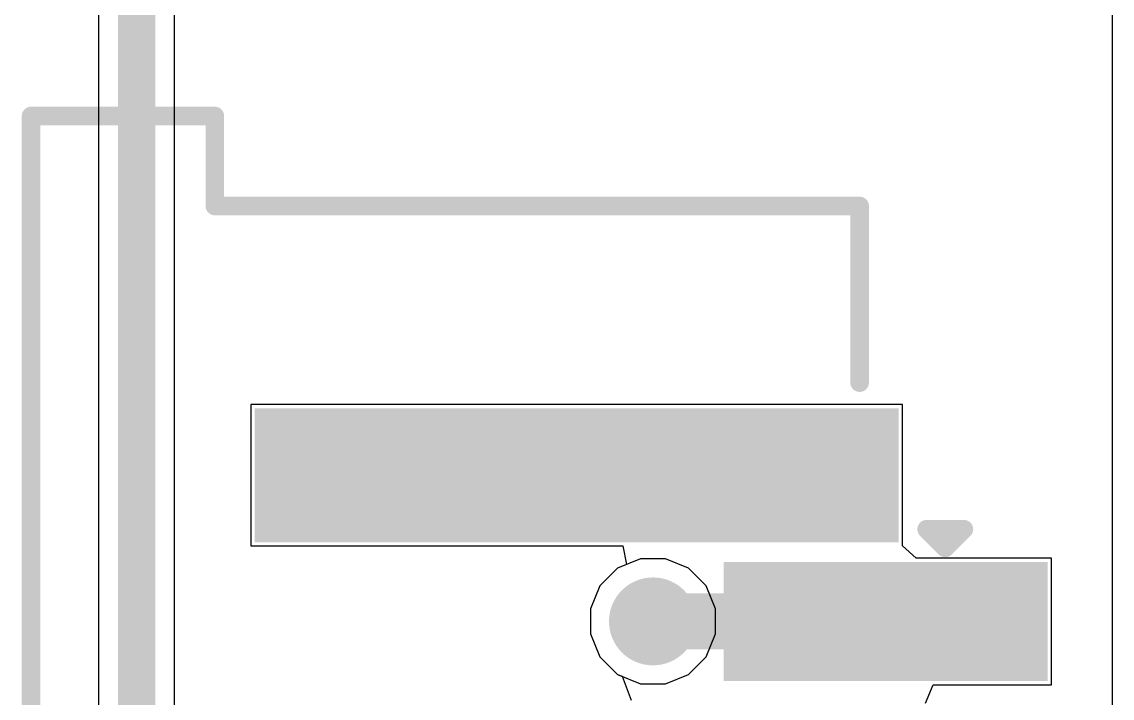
# Model space of a CAD drawing. Header units: millimetres. Extents: x -0.2 to 45, y 0 to 49.7.
# Drawn here: x 37.57 to 45.01, y 20.79 to 25.4 of the extents above; entities that cross this region are included whole.
import ezdxf

# ---------------------------------------------------------------- set-up
doc = ezdxf.new("R2010")
doc.units = ezdxf.units.MM
for name, color, linetype in [('BottomLayer', 5, 'Continuous'), ('TopLayer', 1, 'Continuous'), ('TopOverlay', 2, 'Continuous'), ('TopPaste', 8, 'Continuous'), ('TopSolder', 216, 'Continuous'), ('ViaHoleLayer', 16, 'Continuous')]:
    doc.layers.add(name, color=color, linetype=linetype)

# ---------------------------------------------------------------- blocks, each defined once
blk = doc.blocks.new('SFW5R_1STE1LF_20')
at = {"layer": 'TopLayer'}
for points in [[(-2.3048, 2.0574), (-1.6952, 2.0574), (-1.6952, 0.0508), (-2.3048, 0.0508)], [(-1.3048, 2.0574), (-0.6952, 2.0574), (-0.6952, 0.0508), (-1.3048, 0.0508)], [(-0.3048, 2.0574), (0.3048, 2.0574), (0.3048, 0.0508), (-0.3048, 0.0508)], [(0.6952, 2.0574), (1.3048, 2.0574), (1.3048, 0.0508), (0.6952, 0.0508)], [(1.6952, 2.0574), (2.3048, 2.0574), (2.3048, 0.0508), (1.6952, 0.0508)], [(-2.6416, -3.1496), (-3.3528, -3.1496), (-3.3528, 1.0414), (-2.6416, 1.0414)], [(3.3528, -3.1496), (2.6416, -3.1496), (2.6416, 1.0414), (3.3528, 1.0414)]]:
    blk.add_hatch(color=1, dxfattribs=at).paths.add_polyline_path(points)
at = {"layer": 'TopPaste'}
for points in [[(-2.3048, 2.0574), (-1.6952, 2.0574), (-1.6952, 0.0508), (-2.3048, 0.0508)], [(-1.3048, 2.0574), (-0.6952, 2.0574), (-0.6952, 0.0508), (-1.3048, 0.0508)], [(-0.3048, 2.0574), (0.3048, 2.0574), (0.3048, 0.0508), (-0.3048, 0.0508)], [(0.6952, 2.0574), (1.3048, 2.0574), (1.3048, 0.0508), (0.6952, 0.0508)], [(1.6952, 2.0574), (2.3048, 2.0574), (2.3048, 0.0508), (1.6952, 0.0508)], [(-2.6416, -3.1496), (-3.3528, -3.1496), (-3.3528, 1.0414), (-2.6416, 1.0414)], [(3.3528, -3.1496), (2.6416, -3.1496), (2.6416, 1.0414), (3.3528, 1.0414)]]:
    blk.add_hatch(color=8, dxfattribs=at).paths.add_polyline_path(points)
at = {"layer": 'TopSolder'}
for points in [[(-2.4064, 2.159), (-1.5936, 2.159), (-1.5936, -0.0508), (-2.4064, -0.0508)], [(-1.4064, 2.159), (-0.5936, 2.159), (-0.5936, -0.0508), (-1.4064, -0.0508)], [(-0.4064, 2.159), (0.4064, 2.159), (0.4064, -0.0508), (-0.4064, -0.0508)], [(0.5936, 2.159), (1.4064, 2.159), (1.4064, -0.0508), (0.5936, -0.0508)], [(1.5936, 2.159), (2.4064, 2.159), (2.4064, -0.0508), (1.5936, -0.0508)], [(-2.54, -3.2512), (-3.4544, -3.2512), (-3.4544, 1.143), (-2.54, 1.143)], [(3.4544, -3.2512), (2.54, -3.2512), (2.54, 1.143), (3.4544, 1.143)]]:
    blk.add_hatch(color=216, dxfattribs=at).paths.add_polyline_path(points)
at = {"layer": 'TopOverlay', "const_width": 0.127}
for points in [[(-2.6289, 1.3335), (-2.6289, 1.5875)], [(-2.5019, 1.4605), (-2.6289, 1.5875)], [(-2.6289, 1.3335), (-2.5019, 1.4605)], [(-4.8345, -3.5221), (-4.8345, 0.8763)], [(-3.6294, 0.8763), (-4.8345, 0.8763)], [(4.8218, 0.8763), (3.6167, 0.8763)], [(4.8218, -3.5221), (4.8218, 0.8763)], [(-5.4483, -4.7752), (-5.4483, -3.5221)], [(-4.8345, -3.5221), (-5.4483, -3.5221)], [(5.4356, -3.5221), (4.8218, -3.5221)], [(5.4356, -4.7752), (5.4356, -3.5221)], [(5.4356, -4.7752), (-5.4483, -4.7752)]]:
    blk.add_lwpolyline(points, dxfattribs=at)
at = {"layer": 'TopOverlay', "const_width": 0.0635}
for points in [[(-2.6606, 1.5875, 1), (-2.5972, 1.5875, 1)], [(-2.6606, 1.5875, 1), (-2.5972, 1.5875, 1)], [(-2.5337, 1.4605, 1), (-2.4701, 1.4605, 1)], [(-2.5337, 1.4605, 1), (-2.4701, 1.4605, 1)], [(-2.6606, 1.3335, 1), (-2.5972, 1.3335, 1)], [(-2.6606, 1.3335, 1), (-2.5972, 1.3335, 1)], [(-4.8662, 0.8763, 1), (-4.8027, 0.8763, 1)], [(-4.8662, 0.8763, 1), (-4.8027, 0.8763, 1)], [(-3.6611, 0.8763, 1), (-3.5976, 0.8763, 1)], [(3.5849, 0.8763, 1), (3.6484, 0.8763, 1)], [(4.79, 0.8763, 1), (4.8535, 0.8763, 1)], [(4.79, 0.8763, 1), (4.8535, 0.8763, 1)], [(-5.48, -3.5221, 1), (-5.4165, -3.5221, 1)], [(-5.48, -3.5221, 1), (-5.4165, -3.5221, 1)], [(-4.8662, -3.5221, 1), (-4.8027, -3.5221, 1)], [(-4.8662, -3.5221, 1), (-4.8027, -3.5221, 1)], [(4.79, -3.5221, 1), (4.8535, -3.5221, 1)], [(4.79, -3.5221, 1), (4.8535, -3.5221, 1)], [(5.4038, -3.5221, 1), (5.4673, -3.5221, 1)], [(5.4038, -3.5221, 1), (5.4673, -3.5221, 1)], [(-5.48, -4.7752, 1), (-5.4165, -4.7752, 1)], [(-5.48, -4.7752, 1), (-5.4165, -4.7752, 1)], [(5.4038, -4.7752, 1), (5.4673, -4.7752, 1)], [(5.4038, -4.7752, 1), (5.4673, -4.7752, 1)]]:
    blk.add_lwpolyline(points, format="xyb", close=True, dxfattribs=at)

msp = doc.modelspace()

# ---------------------------------------------------------------- hatches: boundary and pattern name
at = {"layer": 'BottomLayer'}
h = msp.add_hatch(color=5, dxfattribs=at)
edge = h.paths.add_edge_path()
edge.add_arc((41.8763, 21.3103), 0.3, 0, 360)
at = {"layer": 'TopLayer'}
h = msp.add_hatch(color=1, dxfattribs=at)
edge = h.paths.add_edge_path()
edge.add_arc((41.8763, 21.3103), 0.3, 0, 360)
at = {"layer": 'ViaHoleLayer'}
h = msp.add_hatch(color=16, dxfattribs=at)
edge = h.paths.add_edge_path()
edge.add_arc((41.8763, 21.3103), 0.15, 0, 360)

# ---------------------------------------------------------------- linework, layer by layer
at = {"layer": 'BottomLayer'}
for p, q in [((45.0088, 40.3425), (45.0088, 0.0954)), ((41.7914, 21.7373), (41.6345, 21.6723)), ((41.9613, 21.7373), (41.7914, 21.7373)), ((42.1182, 21.6723), (41.9613, 21.7373)), ((41.6345, 21.6723), (41.5143, 21.5522)), ((42.2383, 21.5522), (42.1182, 21.6723)), ((41.5143, 21.5522), (41.4493, 21.3953)), ((42.3033, 21.3953), (42.2383, 21.5522)), ((41.4493, 21.3953), (41.4493, 21.2254)), ((42.3033, 21.2254), (42.3033, 21.3953)), ((41.4493, 21.2254), (41.5143, 21.0685)), ((42.2383, 21.0685), (42.3033, 21.2254)), ((41.5143, 21.0685), (41.6345, 20.9484)), ((42.1182, 20.9484), (42.2383, 21.0685)), ((41.6345, 20.9484), (41.7914, 20.8833)), ((41.9613, 20.8833), (42.1182, 20.9484)), ((41.7914, 20.8833), (41.9613, 20.8833))]:
    msp.add_line(p, q, dxfattribs=at)
at = {"layer": 'TopLayer'}
for p, q in [((45.0088, 40.3425), (45.0088, 0.0954)), ((38.095, 27.6098), (38.095, 8.0665)), ((38.613, 8.1124), (38.613, 27.5025)), ((43.5781, 22.7899), (39.1331, 22.7899)), ((39.1331, 22.7899), (39.1331, 21.8247)), ((43.5781, 21.8689), (43.5781, 22.7899)), ((43.5781, 21.8247), (43.5781, 21.8689)), ((39.1331, 21.8247), (41.6704, 21.8247)), ((41.6704, 21.8247), (41.6957, 21.6977)), ((43.6708, 21.7419), (43.5781, 21.8247)), ((44.5941, 21.7419), (43.6708, 21.7419)), ((44.5941, 20.8783), (44.5941, 21.7419)), ((41.6345, 21.6723), (41.5143, 21.5522)), ((41.6957, 21.6977), (41.6345, 21.6723)), ((41.5143, 21.5522), (41.4493, 21.3953)), ((41.4493, 21.3953), (41.4493, 21.2254)), ((41.4493, 21.2254), (41.5143, 21.0685)), ((41.5143, 21.0685), (41.6345, 20.9484)), ((41.6345, 20.9484), (41.6656, 20.9355)), ((41.6656, 20.9355), (41.7282, 20.7721)), ((43.7353, 20.7513), (43.7878, 20.8783)), ((43.7878, 20.8783), (44.5941, 20.8783))]:
    msp.add_line(p, q, dxfattribs=at)
for points, const_width in [([(38.354, 7.7724), (38.354, 27.6098)], 0.254), ([(41.8509, 21.3103), (43.4638, 21.3103)], 0.381), ([(43.4638, 21.3103), (43.4937, 21.3103)], 0.381)]:
    msp.add_lwpolyline(points, dxfattribs=dict(at, const_width=const_width))
at = {"layer": 'TopLayer', "const_width": 0.1905}
for points in [[(41.7557, 21.3103, 1), (41.9462, 21.3103, 1)], [(43.3686, 21.3103, 1), (43.5591, 21.3103, 1)], [(43.3686, 21.3103, 1), (43.5591, 21.3103, 1)], [(43.3985, 21.3103, 1), (43.589, 21.3103, 1)]]:
    msp.add_lwpolyline(points, format="xyb", close=True, dxfattribs=at)

# ---------------------------------------------------------------- block references
at = {"rotation": 270}
msp.add_blockref('SFW5R_1STE1LF_20', (42.4097, 19.3101), dxfattribs=at)

doc.saveas('drawing.dxf')
